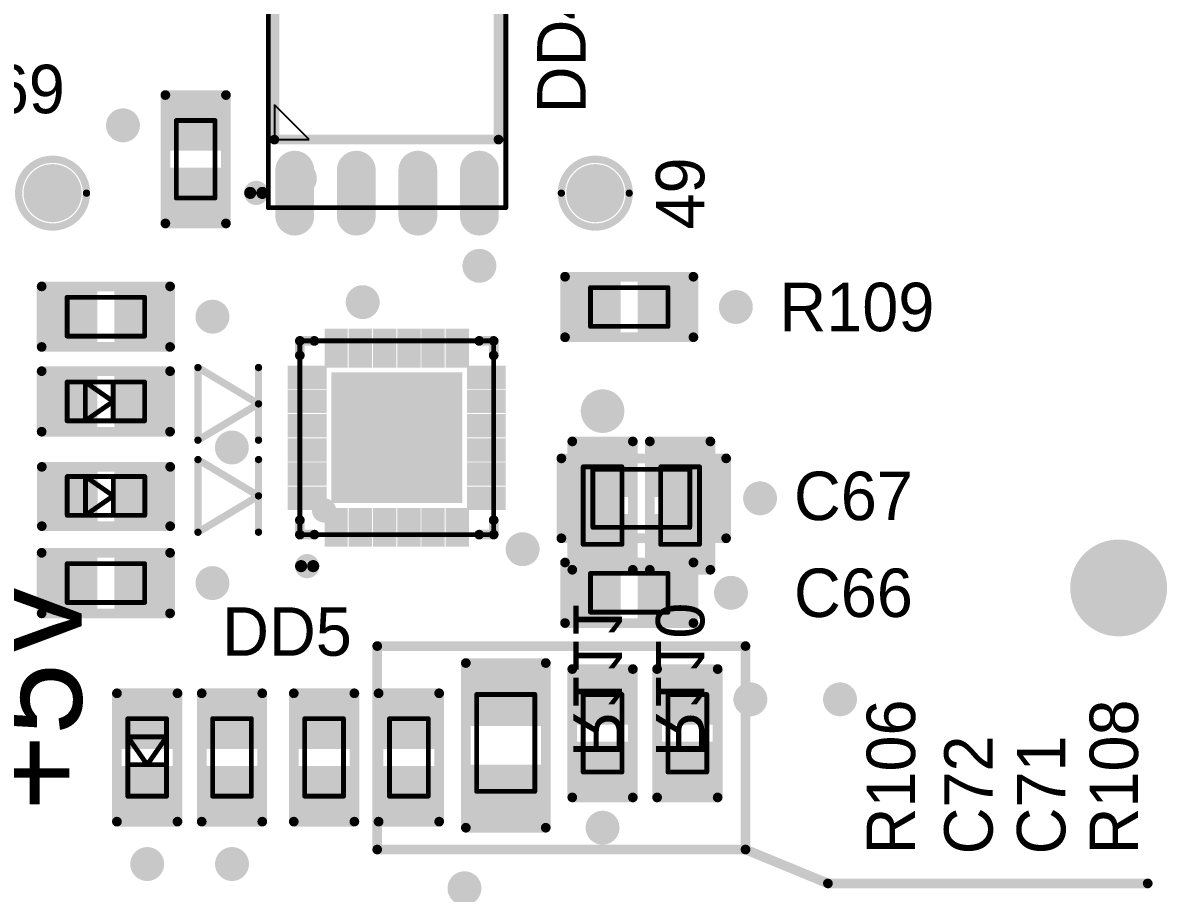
# Model space of a CAD drawing. Header units: millimetres. Extents: x 401 to 511, y 209 to 411.
# Drawn here: x 412.74 to 436.35, y 221.65 to 239.61 of the extents above; entities that cross this region are included whole.
import ezdxf

# ---------------------------------------------------------------- set-up
doc = ezdxf.new("R2010")
doc.units = ezdxf.units.MM
for name, color, linetype in [('BottomOverlay', 54, 'Continuous'), ('BottomSolder', 6, 'Continuous'), ('Mechanical1', 6, 'Continuous'), ('Mechanical2', 216, 'Continuous'), ('MultiLayer', 9, 'Continuous'), ('TopOverlay', 2, 'Continuous'), ('TopSolder', 216, 'Continuous')]:
    doc.layers.add(name, color=color, linetype=linetype)

msp = doc.modelspace()

# ---------------------------------------------------------------- linework, layer by layer
at = {"layer": 'BottomOverlay', "const_width": 0.2}
for points in [[(424.075, 228.323), (424.075, 230.973)], [(424.075, 230.973), (425.325, 230.973)], [(425.325, 228.323), (425.325, 230.973)], [(425.675, 228.323), (425.675, 230.973)], [(425.675, 230.973), (426.925, 230.973)], [(426.925, 228.323), (426.925, 230.973)], [(424.075, 228.323), (425.325, 228.323)], [(425.675, 228.323), (426.925, 228.323)]]:
    msp.add_lwpolyline(points, dxfattribs=at)
at = {"layer": 'BottomOverlay', "const_width": 0.1}
for points in [[(424.025, 230.973, 1), (424.125, 230.973, 1)], [(424.025, 230.973, 1), (424.125, 230.973, 1)], [(425.275, 230.973, 1), (425.375, 230.973, 1)], [(425.275, 230.973, 1), (425.375, 230.973, 1)], [(425.625, 230.973, 1), (425.725, 230.973, 1)], [(425.625, 230.973, 1), (425.725, 230.973, 1)], [(426.875, 230.973, 1), (426.975, 230.973, 1)], [(426.875, 230.973, 1), (426.975, 230.973, 1)], [(424.025, 228.323, 1), (424.125, 228.323, 1)], [(424.025, 228.323, 1), (424.125, 228.323, 1)], [(425.275, 228.323, 1), (425.375, 228.323, 1)], [(425.275, 228.323, 1), (425.375, 228.323, 1)], [(425.625, 228.323, 1), (425.725, 228.323, 1)], [(425.625, 228.323, 1), (425.725, 228.323, 1)], [(426.875, 228.323, 1), (426.975, 228.323, 1)], [(426.875, 228.323, 1), (426.975, 228.323, 1)]]:
    msp.add_lwpolyline(points, format="xyb", close=True, dxfattribs=at)
at = {"layer": 'BottomSolder'}
for points, const_width in [([(414.628, 237.498, 1), (414.978, 237.498, 1)], 0.35), ([(421.983, 234.598, 1), (422.333, 234.598, 1)], 0.35), ([(419.575, 233.848, 1), (419.925, 233.848, 1)], 0.35), ([(427.275, 233.748, 1), (427.625, 233.748, 1)], 0.35), ([(416.475, 233.548, 1), (416.825, 233.548, 1)], 0.35), ([(419.528, 231.798, 1), (419.878, 231.798, 1)], 0.35), ([(421.028, 231.798, 1), (421.378, 231.798, 1)], 0.35), ([(424.475, 231.598, 1), (424.925, 231.598, 1)], 0.45), ([(416.875, 230.848, 1), (417.225, 230.848, 1)], 0.35), ([(420.278, 231.048, 1), (420.628, 231.048, 1)], 0.35), ([(419.528, 230.298, 1), (419.878, 230.298, 1)], 0.35), ([(421.028, 230.298, 1), (421.378, 230.298, 1)], 0.35), ([(427.775, 229.798, 1), (428.125, 229.798, 1)], 0.35), ([(422.875, 228.748, 1), (423.225, 228.748, 1)], 0.35), ([(434.85, 227.948, 1), (435.85, 227.948, 1)], 1), ([(416.475, 228.048, 1), (416.825, 228.048, 1)], 0.35), ([(427.175, 227.848, 1), (427.525, 227.848, 1)], 0.35), ([(427.575, 225.648, 1), (427.925, 225.648, 1)], 0.35), ([(429.425, 225.648, 1), (429.775, 225.648, 1)], 0.35), ([(424.525, 222.998, 1), (424.875, 222.998, 1)], 0.35), ([(415.128, 222.248, 1), (415.478, 222.248, 1)], 0.35), ([(416.878, 222.248, 1), (417.228, 222.248, 1)], 0.35), ([(421.675, 221.748, 1), (422.025, 221.748, 1)], 0.35)]:
    msp.add_lwpolyline(points, format="xyb", close=True, dxfattribs=dict(at, const_width=const_width))
for points in [[(425.225, 230.873), (424.175, 230.873), (425.225, 229.823), (424.175, 229.823)], [(426.825, 230.873), (425.775, 230.873), (426.825, 229.823), (425.775, 229.823)], [(425.225, 229.473), (424.175, 229.473), (425.225, 228.423), (424.175, 228.423)], [(426.825, 229.473), (425.775, 229.473), (426.825, 228.423), (425.775, 228.423)]]:
    msp.add_solid(points, dxfattribs=at)
at = {"layer": 'Mechanical1'}
for points, const_width in [([(417.803, 235.798), (417.803, 241.798)], 0.1), ([(422.703, 235.798), (422.703, 241.798)], 0.1), ([(415.903, 235.998), (415.903, 237.598)], 0.1), ([(415.903, 237.598), (416.703, 237.598)], 0.1), ([(416.703, 235.998), (416.703, 237.598)], 0.1), ([(415.903, 235.998), (416.703, 235.998)], 0.1), ([(417.803, 235.798), (422.703, 235.798)], 0.1), ([(424.45, 233.347), (424.45, 234.148)], 0.1), ([(424.45, 234.148), (426.05, 234.148)], 0.1), ([(426.05, 233.347), (426.05, 234.148)], 0.1), ([(413.65, 233.147), (413.65, 233.948)], 0.1), ([(413.65, 233.948), (415.25, 233.948)], 0.1), ([(415.25, 233.147), (415.25, 233.948)], 0.1), ([(424.45, 233.347), (426.05, 233.347)], 0.1), ([(413.65, 233.147), (415.25, 233.147)], 0.1), ([(418.453, 229.048), (418.453, 233.048)], 0.1), ([(418.453, 233.048), (422.453, 233.048)], 0.1), ([(422.453, 229.048), (422.453, 233.048)], 0.1), ([(413.65, 231.398), (413.65, 232.198)], 0.1), ([(413.65, 232.198), (415.25, 232.198)], 0.1), ([(414.025, 232.198), (414.6, 231.798)], 0.1), ([(414.025, 231.398), (414.025, 232.198)], 0.1), ([(414.6, 231.398), (414.6, 232.198)], 0.1), ([(415.25, 231.398), (415.25, 232.198)], 0.1), ([(414.025, 231.398), (414.6, 231.798)], 0.1), ([(413.65, 231.398), (415.25, 231.398)], 0.1), ([(413.653, 230.248), (415.253, 230.248)], 0.1), ([(413.653, 229.448), (413.653, 230.248)], 0.1), ([(413.653, 230.248), (415.253, 230.248)], 0.0254), ([(413.653, 229.448), (413.653, 230.248)], 0.0254), ([(414.028, 229.448), (414.028, 230.248)], 0.1), ([(414.028, 230.248), (414.603, 229.848)], 0.1), ([(414.603, 229.448), (414.603, 230.248)], 0.1), ([(415.253, 229.448), (415.253, 230.248)], 0.1), ([(415.253, 229.448), (415.253, 230.248)], 0.0254), ([(424.5, 229.198), (424.5, 230.398)], 0.1), ([(424.5, 230.398), (426.499, 230.398)], 0.1), ([(426.499, 229.198), (426.499, 230.398)], 0.1), ([(414.028, 229.448), (414.603, 229.848)], 0.1), ([(413.653, 229.448), (415.253, 229.448)], 0.1), ([(413.653, 229.448), (415.253, 229.448)], 0.0254), ([(418.453, 229.048), (422.453, 229.048)], 0.1), ([(424.5, 229.198), (426.499, 229.198)], 0.1), ([(413.65, 227.647), (413.65, 228.448)], 0.1), ([(413.65, 228.448), (415.25, 228.448)], 0.1), ([(415.25, 227.647), (415.25, 228.448)], 0.1), ([(424.45, 228.248), (426.05, 228.248)], 0.1), ([(424.45, 227.448), (424.45, 228.248)], 0.1), ([(426.05, 227.448), (426.05, 228.248)], 0.1), ([(413.65, 227.647), (415.25, 227.647)], 0.1), ([(424.45, 227.448), (426.05, 227.448)], 0.1), ([(422.103, 225.748), (423.303, 225.748)], 0.1), ([(422.103, 223.748), (422.103, 225.748)], 0.1), ([(423.303, 223.748), (423.303, 225.748)], 0.1), ([(424.3, 224.148), (424.3, 225.748)], 0.1), ([(424.3, 225.748), (425.1, 225.748)], 0.1), ([(425.1, 224.148), (425.1, 225.748)], 0.1), ([(426.05, 225.748), (426.85, 225.748)], 0.1), ([(426.05, 224.148), (426.05, 225.748)], 0.1), ([(426.85, 224.148), (426.85, 225.748)], 0.1), ([(414.903, 225.248), (415.703, 225.248)], 0.1), ([(414.903, 223.648), (414.903, 225.248)], 0.1), ([(415.703, 223.648), (415.703, 225.248)], 0.1), ([(416.653, 225.248), (417.453, 225.248)], 0.1), ([(416.653, 223.648), (416.653, 225.248)], 0.1), ([(417.453, 223.648), (417.453, 225.248)], 0.1), ([(418.553, 225.248), (419.353, 225.248)], 0.1), ([(418.553, 223.648), (418.553, 225.248)], 0.1), ([(419.353, 223.648), (419.353, 225.248)], 0.1), ([(420.303, 225.248), (421.103, 225.248)], 0.1), ([(420.303, 223.648), (420.303, 225.248)], 0.1), ([(421.103, 223.648), (421.103, 225.248)], 0.1), ([(414.903, 224.873), (415.703, 224.873)], 0.1), ([(414.903, 224.873), (415.303, 224.298)], 0.1), ([(415.303, 224.298), (415.703, 224.873)], 0.1), ([(414.903, 224.298), (415.703, 224.298)], 0.1), ([(424.3, 224.148), (425.1, 224.148)], 0.1), ([(426.05, 224.148), (426.85, 224.148)], 0.1), ([(414.903, 223.648), (415.703, 223.648)], 0.1), ([(416.653, 223.648), (417.453, 223.648)], 0.1), ([(418.553, 223.648), (419.353, 223.648)], 0.1), ([(420.303, 223.648), (421.103, 223.648)], 0.1), ([(422.103, 223.748), (423.303, 223.748)], 0.1)]:
    msp.add_lwpolyline(points, dxfattribs=dict(at, const_width=const_width))
for points, const_width in [([(415.878, 237.598, 1), (415.928, 237.598, 1)], 0.05), ([(415.878, 237.598, 1), (415.928, 237.598, 1)], 0.05), ([(416.678, 237.598, 1), (416.728, 237.598, 1)], 0.05), ([(416.678, 237.598, 1), (416.728, 237.598, 1)], 0.05), ([(418.278, 236.403, 1), (418.628, 236.403, 1)], 0.35), ([(415.878, 235.998, 1), (415.928, 235.998, 1)], 0.05), ([(415.878, 235.998, 1), (415.928, 235.998, 1)], 0.05), ([(416.678, 235.998, 1), (416.728, 235.998, 1)], 0.05), ([(416.678, 235.998, 1), (416.728, 235.998, 1)], 0.05), ([(417.778, 235.798, 1), (417.828, 235.798, 1)], 0.05), ([(417.778, 235.798, 1), (417.828, 235.798, 1)], 0.05), ([(422.678, 235.798, 1), (422.728, 235.798, 1)], 0.05), ([(422.678, 235.798, 1), (422.728, 235.798, 1)], 0.05), ([(424.425, 234.148, 1), (424.475, 234.148, 1)], 0.05), ([(424.425, 234.148, 1), (424.475, 234.148, 1)], 0.05), ([(426.025, 234.148, 1), (426.075, 234.148, 1)], 0.05), ([(426.025, 234.148, 1), (426.075, 234.148, 1)], 0.05), ([(413.625, 233.948, 1), (413.675, 233.948, 1)], 0.05), ([(413.625, 233.948, 1), (413.675, 233.948, 1)], 0.05), ([(415.225, 233.948, 1), (415.275, 233.948, 1)], 0.05), ([(415.225, 233.948, 1), (415.275, 233.948, 1)], 0.05), ([(424.425, 233.347, 1), (424.475, 233.347, 1)], 0.05), ([(424.425, 233.347, 1), (424.475, 233.347, 1)], 0.05), ([(426.025, 233.347, 1), (426.075, 233.347, 1)], 0.05), ([(426.025, 233.347, 1), (426.075, 233.347, 1)], 0.05), ([(413.625, 233.147, 1), (413.675, 233.147, 1)], 0.05), ([(413.625, 233.147, 1), (413.675, 233.147, 1)], 0.05), ([(415.225, 233.147, 1), (415.275, 233.147, 1)], 0.05), ([(415.225, 233.147, 1), (415.275, 233.147, 1)], 0.05), ([(418.428, 233.048, 1), (418.478, 233.048, 1)], 0.05), ([(418.428, 233.048, 1), (418.478, 233.048, 1)], 0.05), ([(422.428, 233.048, 1), (422.478, 233.048, 1)], 0.05), ([(422.428, 233.048, 1), (422.478, 233.048, 1)], 0.05), ([(413.625, 232.198, 1), (413.675, 232.198, 1)], 0.05), ([(413.625, 232.198, 1), (413.675, 232.198, 1)], 0.05), ([(414, 232.198, 1), (414.05, 232.198, 1)], 0.05), ([(414, 232.198, 1), (414.05, 232.198, 1)], 0.05), ([(414.575, 232.198, 1), (414.625, 232.198, 1)], 0.05), ([(415.225, 232.198, 1), (415.275, 232.198, 1)], 0.05), ([(415.225, 232.198, 1), (415.275, 232.198, 1)], 0.05), ([(414.575, 231.798, 1), (414.625, 231.798, 1)], 0.05), ([(414.575, 231.798, 1), (414.625, 231.798, 1)], 0.05), ([(413.625, 231.398, 1), (413.675, 231.398, 1)], 0.05), ([(413.625, 231.398, 1), (413.675, 231.398, 1)], 0.05), ([(414, 231.398, 1), (414.05, 231.398, 1)], 0.05), ([(414, 231.398, 1), (414.05, 231.398, 1)], 0.05), ([(414.575, 231.398, 1), (414.625, 231.398, 1)], 0.05), ([(415.225, 231.398, 1), (415.275, 231.398, 1)], 0.05), ([(415.225, 231.398, 1), (415.275, 231.398, 1)], 0.05), ([(413.628, 230.248, 1), (413.678, 230.248, 1)], 0.05), ([(413.628, 230.248, 1), (413.678, 230.248, 1)], 0.05), ([(413.647, 230.248, 1), (413.659, 230.248, 1)], 0.0127), ([(413.647, 230.248, 1), (413.659, 230.248, 1)], 0.0127), ([(414.003, 230.248, 1), (414.053, 230.248, 1)], 0.05), ([(414.003, 230.248, 1), (414.053, 230.248, 1)], 0.05), ([(414.578, 230.248, 1), (414.628, 230.248, 1)], 0.05), ([(415.228, 230.248, 1), (415.278, 230.248, 1)], 0.05), ([(415.228, 230.248, 1), (415.278, 230.248, 1)], 0.05), ([(415.247, 230.248, 1), (415.259, 230.248, 1)], 0.0127), ([(415.247, 230.248, 1), (415.259, 230.248, 1)], 0.0127), ([(424.475, 230.398, 1), (424.525, 230.398, 1)], 0.05), ([(424.475, 230.398, 1), (424.525, 230.398, 1)], 0.05), ([(426.474, 230.398, 1), (426.524, 230.398, 1)], 0.05), ([(426.474, 230.398, 1), (426.524, 230.398, 1)], 0.05), ([(414.578, 229.848, 1), (414.628, 229.848, 1)], 0.05), ([(414.578, 229.848, 1), (414.628, 229.848, 1)], 0.05), ([(418.828, 229.548, 1), (419.078, 229.548, 1)], 0.25), ([(413.628, 229.448, 1), (413.678, 229.448, 1)], 0.05), ([(413.628, 229.448, 1), (413.678, 229.448, 1)], 0.05), ([(413.647, 229.448, 1), (413.659, 229.448, 1)], 0.0127), ([(413.647, 229.448, 1), (413.659, 229.448, 1)], 0.0127), ([(414.003, 229.448, 1), (414.053, 229.448, 1)], 0.05), ([(414.003, 229.448, 1), (414.053, 229.448, 1)], 0.05), ([(414.578, 229.448, 1), (414.628, 229.448, 1)], 0.05), ([(415.228, 229.448, 1), (415.278, 229.448, 1)], 0.05), ([(415.228, 229.448, 1), (415.278, 229.448, 1)], 0.05), ([(415.247, 229.448, 1), (415.259, 229.448, 1)], 0.0127), ([(415.247, 229.448, 1), (415.259, 229.448, 1)], 0.0127), ([(418.428, 229.048, 1), (418.478, 229.048, 1)], 0.05), ([(418.428, 229.048, 1), (418.478, 229.048, 1)], 0.05), ([(422.428, 229.048, 1), (422.478, 229.048, 1)], 0.05), ([(422.428, 229.048, 1), (422.478, 229.048, 1)], 0.05), ([(424.475, 229.198, 1), (424.525, 229.198, 1)], 0.05), ([(424.475, 229.198, 1), (424.525, 229.198, 1)], 0.05), ([(426.474, 229.198, 1), (426.524, 229.198, 1)], 0.05), ([(426.474, 229.198, 1), (426.524, 229.198, 1)], 0.05), ([(413.625, 228.448, 1), (413.675, 228.448, 1)], 0.05), ([(413.625, 228.448, 1), (413.675, 228.448, 1)], 0.05), ([(415.225, 228.448, 1), (415.275, 228.448, 1)], 0.05), ([(415.225, 228.448, 1), (415.275, 228.448, 1)], 0.05), ([(424.425, 228.248, 1), (424.475, 228.248, 1)], 0.05), ([(424.425, 228.248, 1), (424.475, 228.248, 1)], 0.05), ([(426.025, 228.248, 1), (426.075, 228.248, 1)], 0.05), ([(426.025, 228.248, 1), (426.075, 228.248, 1)], 0.05), ([(413.625, 227.647, 1), (413.675, 227.647, 1)], 0.05), ([(413.625, 227.647, 1), (413.675, 227.647, 1)], 0.05), ([(415.225, 227.647, 1), (415.275, 227.647, 1)], 0.05), ([(415.225, 227.647, 1), (415.275, 227.647, 1)], 0.05), ([(424.425, 227.448, 1), (424.475, 227.448, 1)], 0.05), ([(424.425, 227.448, 1), (424.475, 227.448, 1)], 0.05), ([(426.025, 227.448, 1), (426.075, 227.448, 1)], 0.05), ([(426.025, 227.448, 1), (426.075, 227.448, 1)], 0.05), ([(422.078, 225.748, 1), (422.128, 225.748, 1)], 0.05), ([(422.078, 225.748, 1), (422.128, 225.748, 1)], 0.05), ([(423.278, 225.748, 1), (423.328, 225.748, 1)], 0.05), ([(423.278, 225.748, 1), (423.328, 225.748, 1)], 0.05), ([(424.275, 225.748, 1), (424.325, 225.748, 1)], 0.05), ([(424.275, 225.748, 1), (424.325, 225.748, 1)], 0.05), ([(425.075, 225.748, 1), (425.125, 225.748, 1)], 0.05), ([(425.075, 225.748, 1), (425.125, 225.748, 1)], 0.05), ([(426.025, 225.748, 1), (426.075, 225.748, 1)], 0.05), ([(426.025, 225.748, 1), (426.075, 225.748, 1)], 0.05), ([(426.825, 225.748, 1), (426.875, 225.748, 1)], 0.05), ([(426.825, 225.748, 1), (426.875, 225.748, 1)], 0.05), ([(414.878, 225.248, 1), (414.928, 225.248, 1)], 0.05), ([(414.878, 225.248, 1), (414.928, 225.248, 1)], 0.05), ([(415.678, 225.248, 1), (415.728, 225.248, 1)], 0.05), ([(415.678, 225.248, 1), (415.728, 225.248, 1)], 0.05), ([(416.628, 225.248, 1), (416.678, 225.248, 1)], 0.05), ([(416.628, 225.248, 1), (416.678, 225.248, 1)], 0.05), ([(417.428, 225.248, 1), (417.478, 225.248, 1)], 0.05), ([(417.428, 225.248, 1), (417.478, 225.248, 1)], 0.05), ([(418.528, 225.248, 1), (418.578, 225.248, 1)], 0.05), ([(418.528, 225.248, 1), (418.578, 225.248, 1)], 0.05), ([(419.328, 225.248, 1), (419.378, 225.248, 1)], 0.05), ([(419.328, 225.248, 1), (419.378, 225.248, 1)], 0.05), ([(420.278, 225.248, 1), (420.328, 225.248, 1)], 0.05), ([(420.278, 225.248, 1), (420.328, 225.248, 1)], 0.05), ([(421.078, 225.248, 1), (421.128, 225.248, 1)], 0.05), ([(421.078, 225.248, 1), (421.128, 225.248, 1)], 0.05), ([(414.878, 224.873, 1), (414.928, 224.873, 1)], 0.05), ([(414.878, 224.873, 1), (414.928, 224.873, 1)], 0.05), ([(415.678, 224.873, 1), (415.728, 224.873, 1)], 0.05), ([(415.678, 224.873, 1), (415.728, 224.873, 1)], 0.05), ([(414.878, 224.298, 1), (414.928, 224.298, 1)], 0.05), ([(415.278, 224.298, 1), (415.328, 224.298, 1)], 0.05), ([(415.278, 224.298, 1), (415.328, 224.298, 1)], 0.05), ([(415.678, 224.298, 1), (415.728, 224.298, 1)], 0.05), ([(424.275, 224.148, 1), (424.325, 224.148, 1)], 0.05), ([(424.275, 224.148, 1), (424.325, 224.148, 1)], 0.05), ([(425.075, 224.148, 1), (425.125, 224.148, 1)], 0.05), ([(425.075, 224.148, 1), (425.125, 224.148, 1)], 0.05), ([(426.025, 224.148, 1), (426.075, 224.148, 1)], 0.05), ([(426.025, 224.148, 1), (426.075, 224.148, 1)], 0.05), ([(426.825, 224.148, 1), (426.875, 224.148, 1)], 0.05), ([(426.825, 224.148, 1), (426.875, 224.148, 1)], 0.05), ([(414.878, 223.648, 1), (414.928, 223.648, 1)], 0.05), ([(414.878, 223.648, 1), (414.928, 223.648, 1)], 0.05), ([(415.678, 223.648, 1), (415.728, 223.648, 1)], 0.05), ([(415.678, 223.648, 1), (415.728, 223.648, 1)], 0.05), ([(416.628, 223.648, 1), (416.678, 223.648, 1)], 0.05), ([(416.628, 223.648, 1), (416.678, 223.648, 1)], 0.05), ([(417.428, 223.648, 1), (417.478, 223.648, 1)], 0.05), ([(417.428, 223.648, 1), (417.478, 223.648, 1)], 0.05), ([(418.528, 223.648, 1), (418.578, 223.648, 1)], 0.05), ([(418.528, 223.648, 1), (418.578, 223.648, 1)], 0.05), ([(419.328, 223.648, 1), (419.378, 223.648, 1)], 0.05), ([(419.328, 223.648, 1), (419.378, 223.648, 1)], 0.05), ([(420.278, 223.648, 1), (420.328, 223.648, 1)], 0.05), ([(420.278, 223.648, 1), (420.328, 223.648, 1)], 0.05), ([(421.078, 223.648, 1), (421.128, 223.648, 1)], 0.05), ([(421.078, 223.648, 1), (421.128, 223.648, 1)], 0.05), ([(422.078, 223.748, 1), (422.128, 223.748, 1)], 0.05), ([(422.078, 223.748, 1), (422.128, 223.748, 1)], 0.05), ([(423.278, 223.748, 1), (423.328, 223.748, 1)], 0.05), ([(423.278, 223.748, 1), (423.328, 223.748, 1)], 0.05)]:
    msp.add_lwpolyline(points, format="xyb", close=True, dxfattribs=dict(at, const_width=const_width))
at = {"layer": 'Mechanical2', "const_width": 0.1}
for points in [[(424.3, 228.848), (424.3, 230.448)], [(424.3, 230.448), (425.1, 230.448)], [(425.1, 228.848), (425.1, 230.448)], [(425.9, 228.848), (425.9, 230.448)], [(425.9, 230.448), (426.7, 230.448)], [(426.7, 228.848), (426.7, 230.448)], [(424.3, 228.848), (425.1, 228.848)], [(425.9, 228.848), (426.7, 228.848)]]:
    msp.add_lwpolyline(points, dxfattribs=at)
at = {"layer": 'Mechanical2', "const_width": 0.05}
for points in [[(424.275, 230.448, 1), (424.325, 230.448, 1)], [(424.275, 230.448, 1), (424.325, 230.448, 1)], [(425.075, 230.448, 1), (425.125, 230.448, 1)], [(425.075, 230.448, 1), (425.125, 230.448, 1)], [(425.875, 230.448, 1), (425.925, 230.448, 1)], [(425.875, 230.448, 1), (425.925, 230.448, 1)], [(426.675, 230.448, 1), (426.725, 230.448, 1)], [(426.675, 230.448, 1), (426.725, 230.448, 1)], [(424.275, 228.848, 1), (424.325, 228.848, 1)], [(424.275, 228.848, 1), (424.325, 228.848, 1)], [(425.075, 228.848, 1), (425.125, 228.848, 1)], [(425.075, 228.848, 1), (425.125, 228.848, 1)], [(425.875, 228.848, 1), (425.925, 228.848, 1)], [(425.875, 228.848, 1), (425.925, 228.848, 1)], [(426.675, 228.848, 1), (426.725, 228.848, 1)], [(426.675, 228.848, 1), (426.725, 228.848, 1)]]:
    msp.add_lwpolyline(points, format="xyb", close=True, dxfattribs=at)
at = {"layer": 'MultiLayer', "const_width": 0.35}
for points in [[(414.628, 237.498, 1), (414.978, 237.498, 1)], [(421.983, 234.598, 1), (422.333, 234.598, 1)], [(419.575, 233.848, 1), (419.925, 233.848, 1)], [(427.275, 233.748, 1), (427.625, 233.748, 1)], [(416.475, 233.548, 1), (416.825, 233.548, 1)], [(419.528, 231.798, 1), (419.878, 231.798, 1)], [(421.028, 231.798, 1), (421.378, 231.798, 1)], [(424.525, 231.598, 1), (424.875, 231.598, 1)], [(416.875, 230.848, 1), (417.225, 230.848, 1)], [(420.278, 231.048, 1), (420.628, 231.048, 1)], [(419.528, 230.298, 1), (419.878, 230.298, 1)], [(421.028, 230.298, 1), (421.378, 230.298, 1)], [(427.775, 229.798, 1), (428.125, 229.798, 1)], [(422.875, 228.748, 1), (423.225, 228.748, 1)], [(416.475, 228.048, 1), (416.825, 228.048, 1)], [(427.175, 227.848, 1), (427.525, 227.848, 1)], [(427.575, 225.648, 1), (427.925, 225.648, 1)], [(429.425, 225.648, 1), (429.775, 225.648, 1)], [(424.525, 222.998, 1), (424.875, 222.998, 1)], [(415.128, 222.248, 1), (415.478, 222.248, 1)], [(416.878, 222.248, 1), (417.228, 222.248, 1)], [(421.675, 221.748, 1), (422.025, 221.748, 1)]]:
    msp.add_lwpolyline(points, format="xyb", close=True, dxfattribs=at)
at = {"layer": 'TopOverlay'}
for p, q in [((417.928, 237.923), (417.928, 237.203)), ((418.648, 237.203), (417.928, 237.923)), ((417.928, 237.203), (418.648, 237.203))]:
    msp.add_line(p, q, dxfattribs=at)
for points, const_width in [([(417.928, 237.203), (417.928, 240.403)], 0.2), ([(422.553, 237.203), (422.553, 240.403)], 0.2), ([(415.678, 235.473), (415.678, 238.123)], 0.2), ([(415.678, 238.123), (416.928, 238.123)], 0.2), ([(416.928, 235.473), (416.928, 238.123)], 0.2), ([(417.928, 237.203), (422.553, 237.203)], 0.2), ([(415.678, 235.473), (416.928, 235.473)], 0.2), ([(423.925, 233.123), (423.925, 234.373)], 0.2), ([(423.925, 234.373), (426.575, 234.373)], 0.2), ([(426.575, 233.123), (426.575, 234.373)], 0.2), ([(413.125, 232.923), (413.125, 234.173)], 0.2), ([(413.125, 234.173), (415.775, 234.173)], 0.2), ([(415.775, 232.923), (415.775, 234.173)], 0.2), ([(418.453, 233.048), (418.753, 233.048)], 0.2), ([(418.453, 232.748), (418.453, 233.048)], 0.2), ([(422.153, 233.048), (422.453, 233.048)], 0.2), ([(422.453, 232.748), (422.453, 233.048)], 0.2), ([(423.925, 233.123), (426.575, 233.123)], 0.2), ([(413.125, 232.923), (415.775, 232.923)], 0.2), ([(413.125, 231.173), (413.125, 232.423)], 0.2), ([(413.125, 232.423), (415.775, 232.423)], 0.2), ([(415.775, 231.173), (415.775, 232.423)], 0.2), ([(416.35, 230.998), (416.35, 232.498)], 0.15), ([(416.35, 232.498), (417.6, 231.748)], 0.15), ([(417.6, 230.998), (417.6, 232.498)], 0.15), ([(416.35, 230.998), (417.6, 231.748)], 0.15), ([(413.125, 231.173), (415.775, 231.173)], 0.2), ([(423.85, 228.973), (423.85, 230.623)], 0.2), ([(423.85, 230.623), (427.25, 230.623)], 0.2), ([(427.25, 228.973), (427.25, 230.623)], 0.2), ([(413.128, 230.448), (415.778, 230.448)], 0.2), ([(413.128, 229.223), (413.128, 230.448)], 0.2), ([(415.778, 229.223), (415.778, 230.448)], 0.2), ([(416.35, 229.098), (416.35, 230.598)], 0.15), ([(416.35, 230.598), (417.6, 229.848)], 0.15), ([(417.6, 229.098), (417.6, 230.598)], 0.15), ([(416.35, 229.098), (417.6, 229.848)], 0.15), ([(413.128, 229.223), (415.778, 229.223)], 0.2), ([(418.453, 229.048), (418.453, 229.348)], 0.2), ([(422.453, 229.048), (422.453, 229.348)], 0.2), ([(418.453, 229.048), (418.753, 229.048)], 0.2), ([(422.153, 229.048), (422.453, 229.048)], 0.2), ([(423.85, 228.973), (427.25, 228.973)], 0.2), ([(413.125, 227.423), (413.125, 228.673)], 0.2), ([(413.125, 228.673), (415.775, 228.673)], 0.2), ([(415.775, 227.423), (415.775, 228.673)], 0.2), ([(423.925, 228.473), (426.575, 228.473)], 0.2), ([(423.925, 227.223), (423.925, 228.473)], 0.2), ([(426.575, 227.223), (426.575, 228.473)], 0.2), ([(413.125, 227.423), (415.775, 227.423)], 0.2), ([(423.925, 227.223), (426.575, 227.223)], 0.2), ([(420.05, 226.748), (427.65, 226.748)], 0.2), ([(420.05, 222.548), (420.05, 226.748)], 0.2), ([(427.65, 222.548), (427.65, 226.748)], 0.2), ([(421.878, 226.398), (423.528, 226.398)], 0.2), ([(421.878, 222.998), (421.878, 226.398)], 0.2), ([(423.528, 222.998), (423.528, 226.398)], 0.2), ([(424.075, 223.623), (424.075, 226.273)], 0.2), ([(424.075, 226.273), (425.325, 226.273)], 0.2), ([(425.325, 223.623), (425.325, 226.273)], 0.2), ([(425.825, 226.273), (427.075, 226.273)], 0.2), ([(425.825, 223.623), (425.825, 226.273)], 0.2), ([(427.075, 223.623), (427.075, 226.273)], 0.2), ([(414.678, 225.773), (415.928, 225.773)], 0.2), ([(414.678, 223.123), (414.678, 225.773)], 0.2), ([(415.928, 223.123), (415.928, 225.773)], 0.2), ([(416.428, 225.773), (417.678, 225.773)], 0.2), ([(416.428, 223.123), (416.428, 225.773)], 0.2), ([(417.678, 223.123), (417.678, 225.773)], 0.2), ([(418.328, 225.773), (419.578, 225.773)], 0.2), ([(418.328, 223.123), (418.328, 225.773)], 0.2), ([(419.578, 223.123), (419.578, 225.773)], 0.2), ([(420.078, 225.773), (421.328, 225.773)], 0.2), ([(420.078, 223.123), (420.078, 225.773)], 0.2), ([(421.328, 223.123), (421.328, 225.773)], 0.2), ([(424.075, 223.623), (425.325, 223.623)], 0.2), ([(425.825, 223.623), (427.075, 223.623)], 0.2), ([(414.678, 223.123), (415.928, 223.123)], 0.2), ([(416.428, 223.123), (417.678, 223.123)], 0.2), ([(418.328, 223.123), (419.578, 223.123)], 0.2), ([(420.078, 223.123), (421.328, 223.123)], 0.2), ([(421.878, 222.998), (423.528, 222.998)], 0.2), ([(420.05, 222.548), (427.65, 222.548)], 0.2), ([(427.65, 222.548), (429.35, 221.848)], 0.2), ([(429.35, 221.848), (435.95, 221.848)], 0.2)]:
    msp.add_lwpolyline(points, dxfattribs=dict(at, const_width=const_width))
for points, const_width in [([(415.628, 238.123, 1), (415.728, 238.123, 1)], 0.1), ([(415.628, 238.123, 1), (415.728, 238.123, 1)], 0.1), ([(416.878, 238.123, 1), (416.978, 238.123, 1)], 0.1), ([(416.878, 238.123, 1), (416.978, 238.123, 1)], 0.1), ([(417.878, 237.203, 1), (417.978, 237.203, 1)], 0.1), ([(417.878, 237.203, 1), (417.978, 237.203, 1)], 0.1), ([(422.503, 237.203, 1), (422.603, 237.203, 1)], 0.1), ([(422.503, 237.203, 1), (422.603, 237.203, 1)], 0.1), ([(414.05, 236.098, 1), (412.65, 236.098, 1)], 0.15), ([(425.25, 236.098, 1), (423.85, 236.098, 1)], 0.15), ([(414.013, 236.098, 1), (414.088, 236.098, 1)], 0.075), ([(417.678, 236.103, 1), (417.428, 236.103, 1)], 0.25), ([(417.366, 236.103, 1), (417.491, 236.103, 1)], 0.125), ([(417.616, 236.103, 1), (417.741, 236.103, 1)], 0.125), ([(423.812, 236.098, 1), (423.887, 236.098, 1)], 0.075), ([(425.212, 236.098, 1), (425.288, 236.098, 1)], 0.075), ([(415.628, 235.473, 1), (415.728, 235.473, 1)], 0.1), ([(415.628, 235.473, 1), (415.728, 235.473, 1)], 0.1), ([(416.878, 235.473, 1), (416.978, 235.473, 1)], 0.1), ([(416.878, 235.473, 1), (416.978, 235.473, 1)], 0.1), ([(423.875, 234.373, 1), (423.975, 234.373, 1)], 0.1), ([(423.875, 234.373, 1), (423.975, 234.373, 1)], 0.1), ([(426.525, 234.373, 1), (426.625, 234.373, 1)], 0.1), ([(426.525, 234.373, 1), (426.625, 234.373, 1)], 0.1), ([(413.075, 234.173, 1), (413.175, 234.173, 1)], 0.1), ([(413.075, 234.173, 1), (413.175, 234.173, 1)], 0.1), ([(415.725, 234.173, 1), (415.825, 234.173, 1)], 0.1), ([(415.725, 234.173, 1), (415.825, 234.173, 1)], 0.1), ([(418.403, 233.048, 1), (418.503, 233.048, 1)], 0.1), ([(418.403, 233.048, 1), (418.503, 233.048, 1)], 0.1), ([(418.703, 233.048, 1), (418.803, 233.048, 1)], 0.1), ([(422.103, 233.048, 1), (422.203, 233.048, 1)], 0.1), ([(422.403, 233.048, 1), (422.503, 233.048, 1)], 0.1), ([(422.403, 233.048, 1), (422.503, 233.048, 1)], 0.1), ([(423.875, 233.123, 1), (423.975, 233.123, 1)], 0.1), ([(423.875, 233.123, 1), (423.975, 233.123, 1)], 0.1), ([(426.525, 233.123, 1), (426.625, 233.123, 1)], 0.1), ([(426.525, 233.123, 1), (426.625, 233.123, 1)], 0.1), ([(413.075, 232.923, 1), (413.175, 232.923, 1)], 0.1), ([(413.075, 232.923, 1), (413.175, 232.923, 1)], 0.1), ([(415.725, 232.923, 1), (415.825, 232.923, 1)], 0.1), ([(415.725, 232.923, 1), (415.825, 232.923, 1)], 0.1), ([(418.403, 232.748, 1), (418.503, 232.748, 1)], 0.1), ([(422.403, 232.748, 1), (422.503, 232.748, 1)], 0.1), ([(413.075, 232.423, 1), (413.175, 232.423, 1)], 0.1), ([(413.075, 232.423, 1), (413.175, 232.423, 1)], 0.1), ([(415.725, 232.423, 1), (415.825, 232.423, 1)], 0.1), ([(415.725, 232.423, 1), (415.825, 232.423, 1)], 0.1), ([(416.312, 232.498, 1), (416.388, 232.498, 1)], 0.075), ([(416.312, 232.498, 1), (416.388, 232.498, 1)], 0.075), ([(417.562, 232.498, 1), (417.638, 232.498, 1)], 0.075), ([(417.562, 231.748, 1), (417.638, 231.748, 1)], 0.075), ([(417.562, 231.748, 1), (417.638, 231.748, 1)], 0.075), ([(413.075, 231.173, 1), (413.175, 231.173, 1)], 0.1), ([(413.075, 231.173, 1), (413.175, 231.173, 1)], 0.1), ([(415.725, 231.173, 1), (415.825, 231.173, 1)], 0.1), ([(415.725, 231.173, 1), (415.825, 231.173, 1)], 0.1), ([(416.312, 230.998, 1), (416.388, 230.998, 1)], 0.075), ([(416.312, 230.998, 1), (416.388, 230.998, 1)], 0.075), ([(417.562, 230.998, 1), (417.638, 230.998, 1)], 0.075), ([(423.8, 230.623, 1), (423.9, 230.623, 1)], 0.1), ([(423.8, 230.623, 1), (423.9, 230.623, 1)], 0.1), ([(427.2, 230.623, 1), (427.3, 230.623, 1)], 0.1), ([(427.2, 230.623, 1), (427.3, 230.623, 1)], 0.1), ([(413.078, 230.448, 1), (413.178, 230.448, 1)], 0.1), ([(413.078, 230.448, 1), (413.178, 230.448, 1)], 0.1), ([(415.728, 230.448, 1), (415.828, 230.448, 1)], 0.1), ([(415.728, 230.448, 1), (415.828, 230.448, 1)], 0.1), ([(416.312, 230.598, 1), (416.388, 230.598, 1)], 0.075), ([(416.312, 230.598, 1), (416.388, 230.598, 1)], 0.075), ([(417.562, 230.598, 1), (417.638, 230.598, 1)], 0.075), ([(417.562, 229.848, 1), (417.638, 229.848, 1)], 0.075), ([(417.562, 229.848, 1), (417.638, 229.848, 1)], 0.075), ([(413.078, 229.223, 1), (413.178, 229.223, 1)], 0.1), ([(413.078, 229.223, 1), (413.178, 229.223, 1)], 0.1), ([(415.728, 229.223, 1), (415.828, 229.223, 1)], 0.1), ([(415.728, 229.223, 1), (415.828, 229.223, 1)], 0.1), ([(418.403, 229.348, 1), (418.503, 229.348, 1)], 0.1), ([(422.403, 229.348, 1), (422.503, 229.348, 1)], 0.1), ([(416.312, 229.098, 1), (416.388, 229.098, 1)], 0.075), ([(416.312, 229.098, 1), (416.388, 229.098, 1)], 0.075), ([(417.562, 229.098, 1), (417.638, 229.098, 1)], 0.075), ([(418.403, 229.048, 1), (418.503, 229.048, 1)], 0.1), ([(418.403, 229.048, 1), (418.503, 229.048, 1)], 0.1), ([(418.703, 229.048, 1), (418.803, 229.048, 1)], 0.1), ([(422.103, 229.048, 1), (422.203, 229.048, 1)], 0.1), ([(422.403, 229.048, 1), (422.503, 229.048, 1)], 0.1), ([(422.403, 229.048, 1), (422.503, 229.048, 1)], 0.1), ([(423.8, 228.973, 1), (423.9, 228.973, 1)], 0.1), ([(423.8, 228.973, 1), (423.9, 228.973, 1)], 0.1), ([(427.2, 228.973, 1), (427.3, 228.973, 1)], 0.1), ([(427.2, 228.973, 1), (427.3, 228.973, 1)], 0.1), ([(413.075, 228.673, 1), (413.175, 228.673, 1)], 0.1), ([(413.075, 228.673, 1), (413.175, 228.673, 1)], 0.1), ([(415.725, 228.673, 1), (415.825, 228.673, 1)], 0.1), ([(415.725, 228.673, 1), (415.825, 228.673, 1)], 0.1), ([(418.728, 228.398, 1), (418.478, 228.398, 1)], 0.25), ([(423.875, 228.473, 1), (423.975, 228.473, 1)], 0.1), ([(423.875, 228.473, 1), (423.975, 228.473, 1)], 0.1), ([(426.525, 228.473, 1), (426.625, 228.473, 1)], 0.1), ([(426.525, 228.473, 1), (426.625, 228.473, 1)], 0.1), ([(418.416, 228.398, 1), (418.541, 228.398, 1)], 0.125), ([(418.666, 228.398, 1), (418.791, 228.398, 1)], 0.125), ([(413.075, 227.423, 1), (413.175, 227.423, 1)], 0.1), ([(413.075, 227.423, 1), (413.175, 227.423, 1)], 0.1), ([(415.725, 227.423, 1), (415.825, 227.423, 1)], 0.1), ([(415.725, 227.423, 1), (415.825, 227.423, 1)], 0.1), ([(423.875, 227.223, 1), (423.975, 227.223, 1)], 0.1), ([(423.875, 227.223, 1), (423.975, 227.223, 1)], 0.1), ([(426.525, 227.223, 1), (426.625, 227.223, 1)], 0.1), ([(426.525, 227.223, 1), (426.625, 227.223, 1)], 0.1), ([(420, 226.748, 1), (420.1, 226.748, 1)], 0.1), ([(420, 226.748, 1), (420.1, 226.748, 1)], 0.1), ([(427.6, 226.748, 1), (427.7, 226.748, 1)], 0.1), ([(427.6, 226.748, 1), (427.7, 226.748, 1)], 0.1), ([(421.828, 226.398, 1), (421.928, 226.398, 1)], 0.1), ([(421.828, 226.398, 1), (421.928, 226.398, 1)], 0.1), ([(423.478, 226.398, 1), (423.578, 226.398, 1)], 0.1), ([(423.478, 226.398, 1), (423.578, 226.398, 1)], 0.1), ([(424.025, 226.273, 1), (424.125, 226.273, 1)], 0.1), ([(424.025, 226.273, 1), (424.125, 226.273, 1)], 0.1), ([(425.275, 226.273, 1), (425.375, 226.273, 1)], 0.1), ([(425.275, 226.273, 1), (425.375, 226.273, 1)], 0.1), ([(425.775, 226.273, 1), (425.875, 226.273, 1)], 0.1), ([(425.775, 226.273, 1), (425.875, 226.273, 1)], 0.1), ([(427.025, 226.273, 1), (427.125, 226.273, 1)], 0.1), ([(427.025, 226.273, 1), (427.125, 226.273, 1)], 0.1), ([(414.628, 225.773, 1), (414.728, 225.773, 1)], 0.1), ([(414.628, 225.773, 1), (414.728, 225.773, 1)], 0.1), ([(415.878, 225.773, 1), (415.978, 225.773, 1)], 0.1), ([(415.878, 225.773, 1), (415.978, 225.773, 1)], 0.1), ([(416.378, 225.773, 1), (416.478, 225.773, 1)], 0.1), ([(416.378, 225.773, 1), (416.478, 225.773, 1)], 0.1), ([(417.628, 225.773, 1), (417.728, 225.773, 1)], 0.1), ([(417.628, 225.773, 1), (417.728, 225.773, 1)], 0.1), ([(418.278, 225.773, 1), (418.378, 225.773, 1)], 0.1), ([(418.278, 225.773, 1), (418.378, 225.773, 1)], 0.1), ([(419.528, 225.773, 1), (419.628, 225.773, 1)], 0.1), ([(419.528, 225.773, 1), (419.628, 225.773, 1)], 0.1), ([(420.028, 225.773, 1), (420.128, 225.773, 1)], 0.1), ([(420.028, 225.773, 1), (420.128, 225.773, 1)], 0.1), ([(421.278, 225.773, 1), (421.378, 225.773, 1)], 0.1), ([(421.278, 225.773, 1), (421.378, 225.773, 1)], 0.1), ([(424.025, 223.623, 1), (424.125, 223.623, 1)], 0.1), ([(424.025, 223.623, 1), (424.125, 223.623, 1)], 0.1), ([(425.275, 223.623, 1), (425.375, 223.623, 1)], 0.1), ([(425.275, 223.623, 1), (425.375, 223.623, 1)], 0.1), ([(425.775, 223.623, 1), (425.875, 223.623, 1)], 0.1), ([(425.775, 223.623, 1), (425.875, 223.623, 1)], 0.1), ([(427.025, 223.623, 1), (427.125, 223.623, 1)], 0.1), ([(427.025, 223.623, 1), (427.125, 223.623, 1)], 0.1), ([(414.628, 223.123, 1), (414.728, 223.123, 1)], 0.1), ([(414.628, 223.123, 1), (414.728, 223.123, 1)], 0.1), ([(415.878, 223.123, 1), (415.978, 223.123, 1)], 0.1), ([(415.878, 223.123, 1), (415.978, 223.123, 1)], 0.1), ([(416.378, 223.123, 1), (416.478, 223.123, 1)], 0.1), ([(416.378, 223.123, 1), (416.478, 223.123, 1)], 0.1), ([(417.628, 223.123, 1), (417.728, 223.123, 1)], 0.1), ([(417.628, 223.123, 1), (417.728, 223.123, 1)], 0.1), ([(418.278, 223.123, 1), (418.378, 223.123, 1)], 0.1), ([(418.278, 223.123, 1), (418.378, 223.123, 1)], 0.1), ([(419.528, 223.123, 1), (419.628, 223.123, 1)], 0.1), ([(419.528, 223.123, 1), (419.628, 223.123, 1)], 0.1), ([(420.028, 223.123, 1), (420.128, 223.123, 1)], 0.1), ([(420.028, 223.123, 1), (420.128, 223.123, 1)], 0.1), ([(421.278, 223.123, 1), (421.378, 223.123, 1)], 0.1), ([(421.278, 223.123, 1), (421.378, 223.123, 1)], 0.1), ([(421.828, 222.998, 1), (421.928, 222.998, 1)], 0.1), ([(421.828, 222.998, 1), (421.928, 222.998, 1)], 0.1), ([(423.478, 222.998, 1), (423.578, 222.998, 1)], 0.1), ([(423.478, 222.998, 1), (423.578, 222.998, 1)], 0.1), ([(420, 222.548, 1), (420.1, 222.548, 1)], 0.1), ([(420, 222.548, 1), (420.1, 222.548, 1)], 0.1), ([(427.6, 222.548, 1), (427.7, 222.548, 1)], 0.1), ([(427.6, 222.548, 1), (427.7, 222.548, 1)], 0.1), ([(427.6, 222.548, 1), (427.7, 222.548, 1)], 0.1), ([(429.3, 221.848, 1), (429.4, 221.848, 1)], 0.1), ([(429.3, 221.848, 1), (429.4, 221.848, 1)], 0.1), ([(435.9, 221.848, 1), (436, 221.848, 1)], 0.1)]:
    msp.add_lwpolyline(points, format="xyb", close=True, dxfattribs=dict(at, const_width=const_width))
at = {"layer": 'TopSolder'}
for points, const_width in [([(414.628, 237.498, 1), (414.978, 237.498, 1)], 0.35), ([(418.148, 236.573, 1), (418.548, 236.573, 1)], 0.4), ([(419.418, 236.573, 1), (419.818, 236.573, 1)], 0.4), ([(420.688, 236.573, 1), (421.088, 236.573, 1)], 0.4), ([(421.958, 236.573, 1), (422.358, 236.573, 1)], 0.4), ([(413.05, 236.098, 1), (413.65, 236.098, 1)], 0.6), ([(424.25, 236.098, 1), (424.85, 236.098, 1)], 0.6), ([(418.148, 235.623, 1), (418.548, 235.623, 1)], 0.4), ([(419.418, 235.623, 1), (419.818, 235.623, 1)], 0.4), ([(420.688, 235.623, 1), (421.088, 235.623, 1)], 0.4), ([(421.958, 235.623, 1), (422.358, 235.623, 1)], 0.4), ([(421.983, 234.598, 1), (422.333, 234.598, 1)], 0.35), ([(419.575, 233.848, 1), (419.925, 233.848, 1)], 0.35), ([(427.275, 233.748, 1), (427.625, 233.748, 1)], 0.35), ([(416.475, 233.548, 1), (416.825, 233.548, 1)], 0.35), ([(419.528, 231.798, 1), (419.878, 231.798, 1)], 0.35), ([(421.028, 231.798, 1), (421.378, 231.798, 1)], 0.35), ([(424.475, 231.598, 1), (424.925, 231.598, 1)], 0.45), ([(416.875, 230.848, 1), (417.225, 230.848, 1)], 0.35), ([(420.278, 231.048, 1), (420.628, 231.048, 1)], 0.35), ([(419.528, 230.298, 1), (419.878, 230.298, 1)], 0.35), ([(421.028, 230.298, 1), (421.378, 230.298, 1)], 0.35), ([(427.775, 229.798, 1), (428.125, 229.798, 1)], 0.35), ([(422.875, 228.748, 1), (423.225, 228.748, 1)], 0.35), ([(434.85, 227.948, 1), (435.85, 227.948, 1)], 1), ([(416.475, 228.048, 1), (416.825, 228.048, 1)], 0.35), ([(427.175, 227.848, 1), (427.525, 227.848, 1)], 0.35), ([(427.575, 225.648, 1), (427.925, 225.648, 1)], 0.35), ([(429.425, 225.648, 1), (429.775, 225.648, 1)], 0.35), ([(424.525, 222.998, 1), (424.875, 222.998, 1)], 0.35), ([(415.128, 222.248, 1), (415.478, 222.248, 1)], 0.35), ([(416.878, 222.248, 1), (417.228, 222.248, 1)], 0.35), ([(421.675, 221.748, 1), (422.025, 221.748, 1)], 0.35)]:
    msp.add_lwpolyline(points, format="xyb", close=True, dxfattribs=dict(at, const_width=const_width))
at = {"layer": 'TopSolder', "const_width": 0.8}
for points in [[(418.348, 236.573), (418.348, 235.623)], [(419.618, 236.573), (419.618, 235.623)], [(420.888, 236.573), (420.888, 235.623)], [(422.158, 236.573), (422.158, 235.623)]]:
    msp.add_lwpolyline(points, dxfattribs=at)
at = {"layer": 'TopSolder'}
for points in [[(416.828, 238.023), (415.778, 238.023), (416.828, 236.973), (415.778, 236.973)], [(416.828, 236.623), (415.778, 236.623), (416.828, 235.573), (415.778, 235.573)], [(424.025, 234.273), (424.025, 233.223), (425.075, 234.273), (425.075, 233.223)], [(425.425, 234.273), (425.425, 233.223), (426.475, 234.273), (426.475, 233.223)], [(413.225, 234.073), (413.225, 233.023), (414.275, 234.073), (414.275, 233.023)], [(414.625, 234.073), (414.625, 233.023), (415.675, 234.073), (415.675, 233.023)], [(419.443, 233.298), (418.963, 233.298), (419.443, 232.498), (418.963, 232.498)], [(419.943, 233.298), (419.463, 233.298), (419.943, 232.498), (419.463, 232.498)], [(420.443, 233.298), (419.963, 233.298), (420.443, 232.498), (419.963, 232.498)], [(420.943, 233.298), (420.463, 233.298), (420.943, 232.498), (420.463, 232.498)], [(421.443, 233.298), (420.963, 233.298), (421.443, 232.498), (420.963, 232.498)], [(421.943, 233.298), (421.463, 233.298), (421.943, 232.498), (421.463, 232.498)], [(419.003, 232.058), (419.003, 232.538), (418.203, 232.058), (418.203, 232.538)], [(421.803, 229.698), (421.803, 232.398), (419.103, 229.698), (419.103, 232.398)], [(422.703, 232.058), (422.703, 232.538), (421.903, 232.058), (421.903, 232.538)], [(414.275, 231.273), (414.275, 232.323), (413.225, 231.273), (413.225, 232.323)], [(415.675, 231.273), (415.675, 232.323), (414.625, 231.273), (414.625, 232.323)], [(419.003, 231.558), (419.003, 232.038), (418.203, 231.558), (418.203, 232.038)], [(422.703, 231.558), (422.703, 232.038), (421.903, 231.558), (421.903, 232.038)], [(419.003, 231.058), (419.003, 231.538), (418.203, 231.058), (418.203, 231.538)], [(422.703, 231.058), (422.703, 231.538), (421.903, 231.058), (421.903, 231.538)], [(419.003, 230.558), (419.003, 231.038), (418.203, 230.558), (418.203, 231.038)], [(422.703, 230.558), (422.703, 231.038), (421.903, 230.558), (421.903, 231.038)], [(419.003, 230.058), (419.003, 230.538), (418.203, 230.058), (418.203, 230.538)], [(422.703, 230.058), (422.703, 230.538), (421.903, 230.058), (421.903, 230.538)], [(423.95, 230.523), (423.95, 229.073), (425.15, 230.523), (425.15, 229.073)], [(425.95, 230.523), (425.95, 229.073), (427.15, 230.523), (427.15, 229.073)], [(414.278, 229.323), (414.278, 230.373), (413.228, 229.323), (413.228, 230.373)], [(415.678, 229.323), (415.678, 230.373), (414.628, 229.323), (414.628, 230.373)], [(419.003, 229.558), (419.003, 230.038), (418.203, 229.558), (418.203, 230.038)], [(422.703, 229.558), (422.703, 230.038), (421.903, 229.558), (421.903, 230.038)], [(419.443, 229.598), (418.963, 229.598), (419.443, 228.798), (418.963, 228.798)], [(419.943, 229.598), (419.463, 229.598), (419.943, 228.798), (419.463, 228.798)], [(420.443, 229.598), (419.963, 229.598), (420.443, 228.798), (419.963, 228.798)], [(420.943, 229.598), (420.463, 229.598), (420.943, 228.798), (420.463, 228.798)], [(421.443, 229.598), (420.963, 229.598), (421.443, 228.798), (420.963, 228.798)], [(421.943, 229.598), (421.463, 229.598), (421.943, 228.798), (421.463, 228.798)], [(413.225, 228.573), (413.225, 227.523), (414.275, 228.573), (414.275, 227.523)], [(414.625, 228.573), (414.625, 227.523), (415.675, 228.573), (415.675, 227.523)], [(425.075, 227.323), (425.075, 228.373), (424.025, 227.323), (424.025, 228.373)], [(426.475, 227.323), (426.475, 228.373), (425.425, 227.323), (425.425, 228.373)], [(423.428, 226.298), (421.978, 226.298), (423.428, 225.098), (421.978, 225.098)], [(424.175, 225.123), (425.225, 225.123), (424.175, 226.173), (425.225, 226.173)], [(425.925, 225.123), (426.975, 225.123), (425.925, 226.173), (426.975, 226.173)], [(414.778, 224.623), (415.828, 224.623), (414.778, 225.673), (415.828, 225.673)], [(417.578, 225.673), (416.528, 225.673), (417.578, 224.623), (416.528, 224.623)], [(418.428, 224.623), (419.478, 224.623), (418.428, 225.673), (419.478, 225.673)], [(420.178, 224.623), (421.228, 224.623), (420.178, 225.673), (421.228, 225.673)], [(424.175, 223.723), (425.225, 223.723), (424.175, 224.773), (425.225, 224.773)], [(425.925, 223.723), (426.975, 223.723), (425.925, 224.773), (426.975, 224.773)], [(414.778, 223.223), (415.828, 223.223), (414.778, 224.273), (415.828, 224.273)], [(417.578, 224.273), (416.528, 224.273), (417.578, 223.223), (416.528, 223.223)], [(418.428, 223.223), (419.478, 223.223), (418.428, 224.273), (419.478, 224.273)], [(420.178, 223.223), (421.228, 223.223), (420.178, 224.273), (421.228, 224.273)], [(423.428, 224.298), (421.978, 224.298), (423.428, 223.098), (421.978, 223.098)]]:
    msp.add_solid(points, dxfattribs=at)

# ---------------------------------------------------------------- texts
at = {"layer": 'BottomOverlay', "text_generation_flag": 2}
for s, p in [('R111', (424.1, 224.448)), ('R110', (425.8, 224.448))]:
    msp.add_text(s, height=1, rotation=270, dxfattribs=at).set_placement(p)
at = {"layer": 'TopOverlay'}
for s, height, p in [('DD4', 1, (424.35, 237.748)), ('49', 1, (426.8, 235.348)), ('+5V', 2, (413.95, 223.348)), ('R106', 1, (431.15, 222.448)), ('R108', 1, (435.75, 222.448)), ('C72', 1, (432.75, 222.448)), ('C71', 1, (434.25, 222.448))]:
    msp.add_text(s, height=height, rotation=90, dxfattribs=at).set_placement(p)
for s, p in [('C69', (411.15, 237.748)), ('R109', (428.35, 233.248)), ('C67', (428.65, 229.348)), ('C66', (428.65, 227.348)), ('DD5', (416.85, 226.548))]:
    msp.add_text(s, height=1, dxfattribs=at).set_placement(p)

doc.saveas('drawing.dxf')
